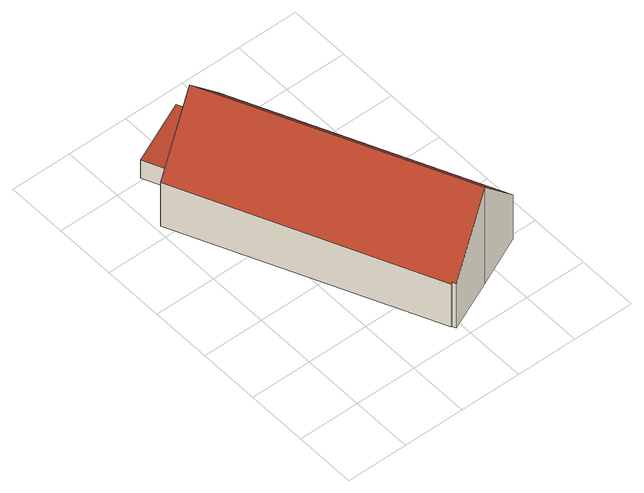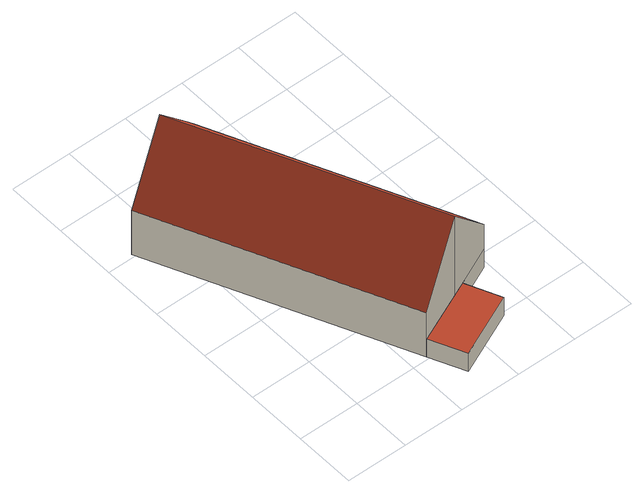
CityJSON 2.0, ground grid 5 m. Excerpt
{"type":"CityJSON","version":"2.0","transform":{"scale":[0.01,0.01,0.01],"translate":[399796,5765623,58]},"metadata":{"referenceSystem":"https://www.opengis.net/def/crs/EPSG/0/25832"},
"CityObjects":{
"building1":{"type":"Building","attributes":{"Gemeindeschluessel":"05515000","Geometrietyp2DReferenz":"3000","function":"31001_2700"},"children":["building1-1","building1-2"]},
"building1-1":{"type":"BuildingPart","attributes":{"roofType":"3100","measuredHeight":9.59},"parents":["building1"],"geometry":[{"type":"Solid","lod":"2","boundaries":[[[[0,1,2,3,4]],[[5,6,7,8,9]],[[10,11,6,5]],[[12,13,11,10]],[[14,15,13,12]],[[4,3,15,14]],[[5,9,16,10]],[[0,4,14,12,10,16]],[[2,17,7,6,11,13,15,3]],[[1,0,16,18]],[[2,1,18,17]],[[8,18,16,9]],[[18,8,7,17]]]],"semantics":{"surfaces":[{"type":"WallSurface"},{"type":"RoofSurface"},{"type":"GroundSurface"},{"type":"ClosureSurface"}],"values":[[0,0,0,0,0,0,1,1,2,0,3,0,3]]}}]},
"building1-2":{"type":"BuildingPart","attributes":{"roofType":"1000","measuredHeight":1.79},"parents":["building1"],"geometry":[{"type":"Solid","lod":"2","boundaries":[[[[19,20,21,22]],[[23,24,20,19]],[[25,26,24,23]],[[8,7,26,25]],[[22,21,2,1]],[[18,8,25,23,19,22,1]],[[20,24,26,7,17,2,21]],[[17,18,1,2]],[[7,8,18,17]]]],"semantics":{"surfaces":[{"type":"WallSurface"},{"type":"RoofSurface"},{"type":"GroundSurface"},{"type":"ClosureSurface"}],"values":[[0,0,0,0,0,1,2,3,3]]}}]}
},
"vertices":[
[43,2102,502],[43,2102,250],[43,2102,71],[937,124,71],[937,124,497],[1776,470,512],[1776,470,71],[866,2474,71],[866,2474,250],[866,2474,511],[1369,285,1029],[1369,285,71],[959,99,509],[959,99,71],[946,128,509],[946,128,71],[458,2290,1029],[458,2290,71],[458,2290,250],
[349,2242,250],[349,2242,71],[42,2103,71],[42,2103,250],[222,2523,250],[222,2523,71],[738,2757,250],[738,2757,71]
]}
